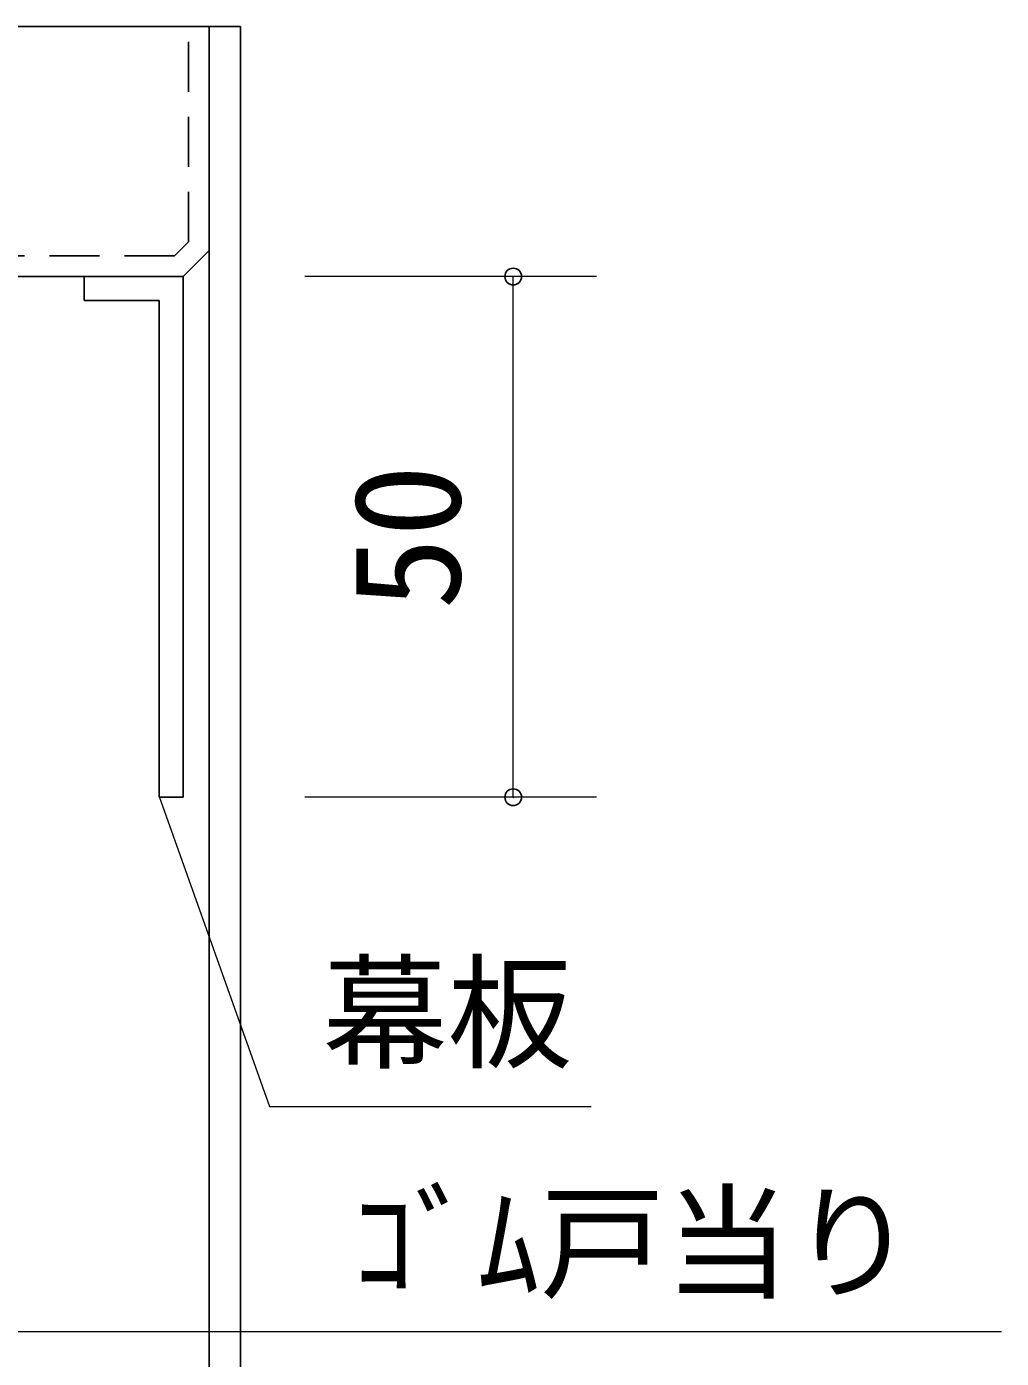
# Model space of a CAD drawing. Units: millimetres at full size; details may follow other scales. Extents: x -800 to 800, y -560 to 560.
# Drawn here: x -251.4 to -157.8, y 295.5 to 423.4 of the extents above; entities that cross this region are included whole.
import ezdxf
from ezdxf.enums import TextEntityAlignment as Align

# ---------------------------------------------------------------- set-up
doc = ezdxf.new("R2010")
doc.units = ezdxf.units.MM
doc.header["$LTSCALE"] = 4
doc.header["$PDMODE"] = 32
doc.header["$PDSIZE"] = 1.6
doc.linetypes.add('DASHED1', pattern=[1.8, 1.2, -0.6])
doc.layers.add('2-0', color=4, linetype='Continuous', lineweight=9)
doc.layers.add('3-0', color=7, linetype='Continuous', lineweight=25)
doc.styles.add('ＭＳ ゴシック', font='')
doc.styles.get('ＭＳ ゴシック').set_extended_font_data('MS Gothic')

msp = doc.modelspace()

# ---------------------------------------------------------------- linework, layer by layer
at = {"layer": '2-0', "color": 7, "linetype": 'DASHED1', "lineweight": 25}
for q in [(-235.844, 423.424), (-237.173, 401.428)]:
    msp.add_line((-235.844, 402.757), q, dxfattribs=at)
at = {"layer": '2-0', "color": 7, "lineweight": 25}
for p, q in [((-233.844, 168.797), (-233.844, 423.424)), ((-233.844, 401.928), (-236.344, 399.428))]:
    msp.add_line(p, q, dxfattribs=at)
at = {"layer": '3-0'}
for p, q in [((-230.844, 423.424), (-402.826, 423.424)), ((-230.844, 423.424), (-230.844, 168.797)), ((-236.344, 399.428), (-263.94, 399.428)), ((-236.344, 399.428), (-245.841, 399.428)), ((-245.84, 397.13), (-245.84, 399.428)), ((-236.344, 349.434), (-236.344, 399.428)), ((-238.642, 397.13), (-245.84, 397.13)), ((-238.642, 349.434), (-238.642, 397.13)), ((-238.642, 349.434), (-236.346, 349.434))]:
    msp.add_line(p, q, dxfattribs=at)
at = {"layer": '3-0', "linetype": 'DASHED1'}
for p, q in [((-233.845, 406.931), (-233.845, 401.428)), ((-237.173, 401.428), (-261.94, 401.428))]:
    msp.add_line(p, q, dxfattribs=at)
at = {"layer": '3-0', "color": 4, "lineweight": 9}
for p, q in [((-196.675, 399.428), (-224.675, 399.428)), ((-204.675, 349.434), (-204.675, 399.428)), ((-196.675, 349.434), (-224.675, 349.434))]:
    msp.add_line(p, q, dxfattribs=at)
for points in [[(-238.653, 349.509), (-228.064, 319.737), (-197.179, 319.737)], [(-308.34, 345.43), (-261.031, 298.121), (-157.825, 298.121)]]:
    msp.add_lwpolyline(points, dxfattribs=at)
at = {"layer": '3-0', "color": 4}
for p in [(-204.675, 399.428), (-204.675, 349.434)]:
    msp.add_point(p, dxfattribs=at)

# ---------------------------------------------------------------- texts
at = {"layer": '3-0', "style": 'ＭＳ ゴシック'}
msp.add_text('50', height=10.26, rotation=90, dxfattribs=at).set_placement((-206.675, 367.431), align=Align.BOTTOM_LEFT)
for s, p in [('幕板', (-222.976, 321.703)), ('ｺﾞﾑ戸当り', (-220.106, 299.622))]:
    msp.add_text(s, height=8.798, dxfattribs=at).set_placement(p, align=Align.BOTTOM_LEFT)

doc.saveas('drawing.dxf')
